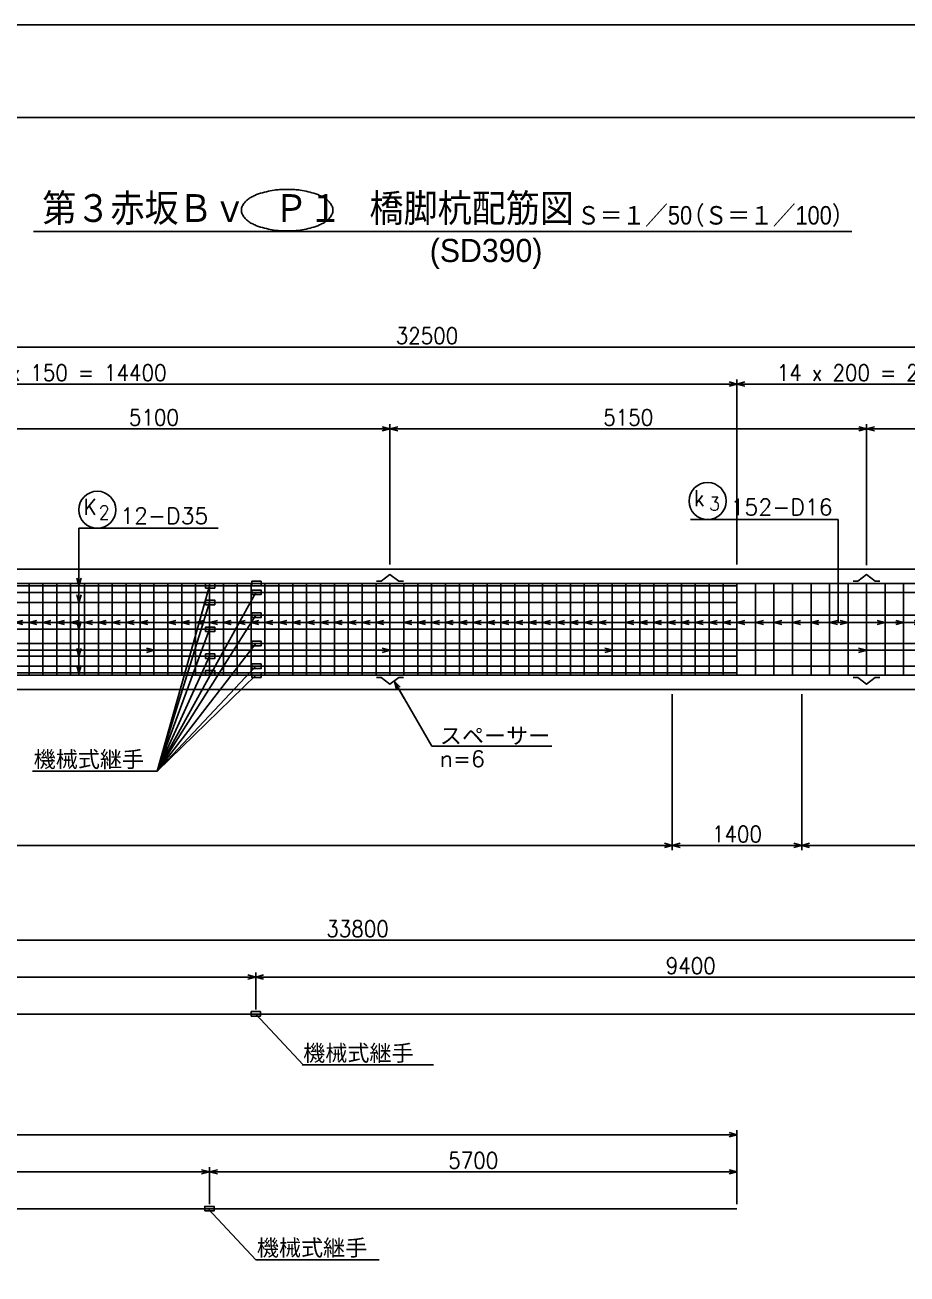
# Model space of a CAD drawing. Extents: x 92661 to 134711, y 44762 to 74462.
# Drawn here: x 109607 to 119138, y 60966 to 74462 of the extents above; entities that cross this region are included whole.
import ezdxf
from ezdxf.enums import TextEntityAlignment as Align

# ---------------------------------------------------------------- set-up
doc = ezdxf.new("R2010")
doc.units = 0
doc.header["$LTSCALE"] = 300
doc.header["$MEASUREMENT"] = 0
doc.layers.get('0').update_dxf_attribs({"linetype": 'CONTINUOUS'})
doc.layers.get('DEFPOINTS').update_dxf_attribs({"linetype": 'CONTINUOUS'})
for name, color, linetype in [('スペーサー-2', 3, 'CONTINUOUS'), ('寸法', 1, 'CONTINUOUS'), ('引き出し', 7, 'CONTINUOUS'), ('引き出し横', 1, 'CONTINUOUS'), ('引き出し縦', 1, 'CONTINUOUS'), ('杭主筋', 2, 'CONTINUOUS'), ('枠', 7, 'CONTINUOUS'), ('構造', 3, 'CONTINUOUS'), ('肋筋', 3, 'CONTINUOUS'), ('記号', 2, 'CONTINUOUS'), ('鉄筋材料', 3, 'CONTINUOUS')]:
    doc.layers.add(name, color=color, linetype=linetype)
doc.styles.add('MS明朝', font='MS PMincho.ttf')
doc.styles.add('romans', font='ROMANS.shx', dxfattribs={"width": 0.9, "bigfont": 'EXTFONT.shx'})
doc.styles.get("Standard").update_dxf_attribs({"font": 'romans.shx', "bigfont": 'extfont.shx'})
doc.styles.add('ｽﾀｲﾙ1', font='ROMANS.shx', dxfattribs={"bigfont": 'EXTFONT.shx'})
doc.dimstyles.new('ST-50', dxfattribs={"dimscale": 50, "dimtxt": 3.5, "dimasz": 1.7, "dimexe": 1, "dimexo": 1, "dimgap": 1, "dimtad": 0, "dimdec": 0, "dimzin": 0, "dimdsep": 46, "dimtxsty": 'romans', "dimblk": 'OPEN30', "dimcen": 1, "dimdle": 3, "dimclrd": 1, "dimclre": 1, "dimclrt": 3, "dimaunit": 1, "dimadec": 0, "dimazin": 0, "dimtfac": 1, "dimtdec": 0, "dimtix": 1, "dimtmove": 2, "dimatfit": 3, "dimldrblk": 'NONE', "dimfxl": 0, "dimtvp": 0.7, "dimtolj": 1, "dimtzin": 0, "dimarcsym": 0})
doc.dimstyles.new('矢', dxfattribs={"dimscale": 50, "dimtxt": 3.5, "dimasz": 1.7, "dimexe": 1, "dimexo": 0.7, "dimgap": 0.09, "dimtad": 0, "dimdec": 0, "dimzin": 0, "dimdsep": 46, "dimtxsty": 'romans', "dimblk": 'OPEN30', "dimcen": 1, "dimdle": 1, "dimclrd": 1, "dimclre": 1, "dimclrt": 3, "dimaunit": 1, "dimadec": 0, "dimazin": 0, "dimtfac": 1, "dimtdec": 0, "dimtix": 1, "dimtmove": 2, "dimatfit": 3, "dimldrblk": 'OPEN30', "dimfxl": 0, "dimtvp": 0.7, "dimtolj": 1, "dimtzin": 0, "dimarcsym": 0})

# ---------------------------------------------------------------- blocks, each defined once
blk = doc.blocks.new('_Open30')
at = {"color": 0, "lineweight": -2}
for p, q in [((-1, 0.27), (0, 0)), ((0, 0), (-1, -0.27)), ((0, 0), (-1, 0))]:
    blk.add_line(p, q, dxfattribs=at)
blk = doc.blocks.new('*D23')
at = {"layer": 'DEFPOINTS', "color": 0, "linetype": 'Continuous'}
for p in [(117301, 70582), (102901, 68582), (117301, 68582)]:
    blk.add_point(p, dxfattribs=at)
at = {"layer": '引き出し横', "color": 1, "linetype": 'Continuous', "lineweight": -2}
for p, q in [((102901, 68632), (102901, 70632)), ((117301, 68632), (117301, 70632)), ((102986, 70582), (117216, 70582))]:
    blk.add_line(p, q, dxfattribs=at)
at = {"layer": '引き出し横', "color": 1, "linetype": 'Continuous', "lineweight": -2, "xscale": 85, "yscale": 85, "zscale": 85, "rotation": 180}
blk.add_blockref('_Open30', (102901, 70582), dxfattribs=at)
at = {"layer": '引き出し横', "color": 1, "linetype": 'Continuous', "lineweight": -2, "xscale": 85, "yscale": 85, "zscale": 85}
blk.add_blockref('_Open30', (117301, 70582), dxfattribs=at)
at = {"layer": '引き出し横', "color": 3, "linetype": 'Continuous', "insert": (110101, 70704), "char_height": 175, "attachment_point": 5, "style": 'romans'}
blk.add_mtext('\\A1;96 x 150 = 14400', dxfattribs=at)
blk = doc.blocks.new('_None')
blk = doc.blocks.new('*D24')
at = {"layer": 'DEFPOINTS', "color": 0, "linetype": 'Continuous'}
for p in [(117301, 62470), (96301, 62070), (117301, 62070)]:
    blk.add_point(p, dxfattribs=at)
at = {"layer": '寸法', "color": 1, "linetype": 'Continuous', "lineweight": -2}
for p, q in [((96301, 62120), (96301, 62520)), ((117301, 62120), (117301, 62520)), ((96386, 62470), (117216, 62470))]:
    blk.add_line(p, q, dxfattribs=at)
at = {"layer": '寸法', "color": 1, "linetype": 'Continuous', "lineweight": -2, "xscale": 85, "yscale": 85, "zscale": 85, "rotation": 180}
blk.add_blockref('_Open30', (96301, 62470), dxfattribs=at)
at = {"layer": '寸法', "color": 1, "linetype": 'Continuous', "lineweight": -2, "xscale": 85, "yscale": 85, "zscale": 85}
blk.add_blockref('_Open30', (117301, 62470), dxfattribs=at)
at = {"layer": '寸法', "color": 3, "linetype": 'Continuous', "insert": (106801, 62593), "char_height": 175, "attachment_point": 5, "style": 'romans'}
blk.add_mtext('\\A1;21000', dxfattribs=at)
blk = doc.blocks.new('*D25')
at = {"layer": 'DEFPOINTS', "color": 0, "linetype": 'Continuous'}
for p in [(130101, 64574), (96301, 64174), (130101, 64174)]:
    blk.add_point(p, dxfattribs=at)
at = {"layer": '寸法', "color": 1, "linetype": 'Continuous', "lineweight": -2}
for p, q in [((96301, 64224), (96301, 64624)), ((96386, 64574), (130016, 64574)), ((130101, 64224), (130101, 64624))]:
    blk.add_line(p, q, dxfattribs=at)
at = {"layer": '寸法', "color": 1, "linetype": 'Continuous', "lineweight": -2, "xscale": 85, "yscale": 85, "zscale": 85, "rotation": 180}
blk.add_blockref('_Open30', (96301, 64574), dxfattribs=at)
at = {"layer": '寸法', "color": 1, "linetype": 'Continuous', "lineweight": -2, "xscale": 85, "yscale": 85, "zscale": 85}
blk.add_blockref('_Open30', (130101, 64574), dxfattribs=at)
at = {"layer": '寸法', "color": 3, "linetype": 'Continuous', "insert": (113201, 64697), "char_height": 175, "attachment_point": 5, "style": 'romans'}
blk.add_mtext('\\A1;33800', dxfattribs=at)
blk = doc.blocks.new('*D27')
at = {"layer": 'DEFPOINTS', "color": 0, "linetype": 'Continuous'}
for p in [(130201, 70982), (97701, 69232), (130201, 68582)]:
    blk.add_point(p, dxfattribs=at)
at = {"layer": '寸法', "color": 1, "linetype": 'Continuous', "lineweight": -2}
for p, q in [((97701, 69282), (97701, 71032)), ((130201, 68632), (130201, 71032)), ((97786, 70982), (130116, 70982))]:
    blk.add_line(p, q, dxfattribs=at)
at = {"layer": '寸法', "color": 1, "linetype": 'Continuous', "lineweight": -2, "xscale": 85, "yscale": 85, "zscale": 85, "rotation": 180}
blk.add_blockref('_Open30', (97701, 70982), dxfattribs=at)
at = {"layer": '寸法', "color": 1, "linetype": 'Continuous', "lineweight": -2, "xscale": 85, "yscale": 85, "zscale": 85}
blk.add_blockref('_Open30', (130201, 70982), dxfattribs=at)
at = {"layer": '寸法', "color": 3, "linetype": 'Continuous', "insert": (113951, 71104), "char_height": 175, "attachment_point": 5, "style": 'romans'}
blk.add_mtext('\\A1;32500', dxfattribs=at)
blk = doc.blocks.new('*D36')
at = {"layer": 'DEFPOINTS', "color": 0, "linetype": 'Continuous'}
for p in [(113551, 70098), (108451, 68574), (113551, 68582)]:
    blk.add_point(p, dxfattribs=at)
at = {"layer": '寸法', "color": 1, "linetype": 'Continuous', "lineweight": -2}
for p, q in [((108451, 68624), (108451, 70148)), ((108536, 70098), (113466, 70098)), ((113551, 68632), (113551, 70148))]:
    blk.add_line(p, q, dxfattribs=at)
at = {"layer": '寸法', "color": 1, "linetype": 'Continuous', "lineweight": -2, "xscale": 85, "yscale": 85, "zscale": 85, "rotation": 180}
blk.add_blockref('_Open30', (108451, 70098), dxfattribs=at)
at = {"layer": '寸法', "color": 1, "linetype": 'Continuous', "lineweight": -2, "xscale": 85, "yscale": 85, "zscale": 85}
blk.add_blockref('_Open30', (113551, 70098), dxfattribs=at)
at = {"layer": '寸法', "color": 3, "linetype": 'Continuous', "insert": (111001, 70221), "char_height": 175, "attachment_point": 5, "style": 'romans'}
blk.add_mtext('\\A1;5100', dxfattribs=at)
blk = doc.blocks.new('*D58')
at = {"layer": 'DEFPOINTS', "color": 0, "linetype": 'Continuous'}
for p in [(118701, 70098), (113551, 68582), (118701, 68574)]:
    blk.add_point(p, dxfattribs=at)
at = {"layer": '引き出し横', "color": 1, "linetype": 'Continuous', "lineweight": -2}
for p, q in [((113551, 68632), (113551, 70148)), ((113636, 70098), (118616, 70098)), ((118701, 68624), (118701, 70148))]:
    blk.add_line(p, q, dxfattribs=at)
at = {"layer": '引き出し横', "color": 1, "linetype": 'Continuous', "lineweight": -2, "xscale": 85, "yscale": 85, "zscale": 85, "rotation": 180}
blk.add_blockref('_Open30', (113551, 70098), dxfattribs=at)
at = {"layer": '引き出し横', "color": 1, "linetype": 'Continuous', "lineweight": -2, "xscale": 85, "yscale": 85, "zscale": 85}
blk.add_blockref('_Open30', (118701, 70098), dxfattribs=at)
at = {"layer": '引き出し横', "color": 3, "linetype": 'Continuous', "insert": (116126, 70221), "char_height": 175, "attachment_point": 5, "style": 'romans'}
blk.add_mtext('\\A1;5150', dxfattribs=at)
blk = doc.blocks.new('*D59')
at = {"layer": 'DEFPOINTS', "color": 0, "linetype": 'Continuous'}
for p in [(112101, 64174), (104101, 63774), (112101, 63774)]:
    blk.add_point(p, dxfattribs=at)
at = {"layer": '引き出し横', "color": 1, "linetype": 'Continuous', "lineweight": -2}
for p, q in [((104101, 63824), (104101, 64224)), ((104186, 64174), (112016, 64174)), ((112101, 63824), (112101, 64224))]:
    blk.add_line(p, q, dxfattribs=at)
at = {"layer": '引き出し横', "color": 1, "linetype": 'Continuous', "lineweight": -2, "xscale": 85, "yscale": 85, "zscale": 85, "rotation": 180}
blk.add_blockref('_Open30', (104101, 64174), dxfattribs=at)
at = {"layer": '引き出し横', "color": 1, "linetype": 'Continuous', "lineweight": -2, "xscale": 85, "yscale": 85, "zscale": 85}
blk.add_blockref('_Open30', (112101, 64174), dxfattribs=at)
at = {"layer": '引き出し横', "color": 3, "linetype": 'Continuous', "insert": (108101, 64297), "char_height": 175, "attachment_point": 5, "style": 'romans'}
blk.add_mtext('\\A1;8000', dxfattribs=at)
blk = doc.blocks.new('*D60')
at = {"layer": 'DEFPOINTS', "color": 0, "linetype": 'Continuous'}
for p in [(121501, 64174), (112101, 63774), (121501, 63774)]:
    blk.add_point(p, dxfattribs=at)
at = {"layer": '引き出し横', "color": 1, "linetype": 'Continuous', "lineweight": -2}
for p, q in [((112101, 63824), (112101, 64224)), ((112186, 64174), (121416, 64174)), ((121501, 63824), (121501, 64224))]:
    blk.add_line(p, q, dxfattribs=at)
at = {"layer": '引き出し横', "color": 1, "linetype": 'Continuous', "lineweight": -2, "xscale": 85, "yscale": 85, "zscale": 85, "rotation": 180}
blk.add_blockref('_Open30', (112101, 64174), dxfattribs=at)
at = {"layer": '引き出し横', "color": 1, "linetype": 'Continuous', "lineweight": -2, "xscale": 85, "yscale": 85, "zscale": 85}
blk.add_blockref('_Open30', (121501, 64174), dxfattribs=at)
at = {"layer": '引き出し横', "color": 3, "linetype": 'Continuous', "insert": (116801, 64297), "char_height": 175, "attachment_point": 5, "style": 'romans'}
blk.add_mtext('\\A1;9400', dxfattribs=at)
blk = doc.blocks.new('*D62')
at = {"layer": 'DEFPOINTS', "color": 0, "linetype": 'Continuous'}
for p in [(111601, 62070), (103601, 61670), (111601, 61670)]:
    blk.add_point(p, dxfattribs=at)
at = {"layer": '引き出し横', "color": 1, "linetype": 'Continuous', "lineweight": -2}
for p, q in [((103601, 61720), (103601, 62120)), ((111601, 61720), (111601, 62120)), ((103686, 62070), (111516, 62070))]:
    blk.add_line(p, q, dxfattribs=at)
at = {"layer": '引き出し横', "color": 1, "linetype": 'Continuous', "lineweight": -2, "xscale": 85, "yscale": 85, "zscale": 85, "rotation": 180}
blk.add_blockref('_Open30', (103601, 62070), dxfattribs=at)
at = {"layer": '引き出し横', "color": 1, "linetype": 'Continuous', "lineweight": -2, "xscale": 85, "yscale": 85, "zscale": 85}
blk.add_blockref('_Open30', (111601, 62070), dxfattribs=at)
at = {"layer": '引き出し横', "color": 3, "linetype": 'Continuous', "insert": (107601, 62193), "char_height": 175, "attachment_point": 5, "style": 'romans'}
blk.add_mtext('\\A1;8000', dxfattribs=at)
blk = doc.blocks.new('*D63')
at = {"layer": 'DEFPOINTS', "color": 0, "linetype": 'Continuous'}
for p in [(117301, 62070), (111601, 61670), (117301, 61670)]:
    blk.add_point(p, dxfattribs=at)
at = {"layer": '引き出し横', "color": 1, "linetype": 'Continuous', "lineweight": -2}
for p, q in [((111601, 61720), (111601, 62120)), ((117301, 61720), (117301, 62120)), ((111686, 62070), (117216, 62070))]:
    blk.add_line(p, q, dxfattribs=at)
at = {"layer": '引き出し横', "color": 1, "linetype": 'Continuous', "lineweight": -2, "xscale": 85, "yscale": 85, "zscale": 85, "rotation": 180}
blk.add_blockref('_Open30', (111601, 62070), dxfattribs=at)
at = {"layer": '引き出し横', "color": 1, "linetype": 'Continuous', "lineweight": -2, "xscale": 85, "yscale": 85, "zscale": 85}
blk.add_blockref('_Open30', (117301, 62070), dxfattribs=at)
at = {"layer": '引き出し横', "color": 3, "linetype": 'Continuous', "insert": (114451, 62193), "char_height": 175, "attachment_point": 5, "style": 'romans'}
blk.add_mtext('\\A1;5700', dxfattribs=at)
blk = doc.blocks.new('*D68')
at = {"layer": 'DEFPOINTS', "color": 0, "linetype": 'Continuous'}
for p in [(99001, 67232), (116601, 67232), (116601, 65597)]:
    blk.add_point(p, dxfattribs=at)
at = {"layer": '構造', "color": 1, "linetype": 'Continuous', "lineweight": -2}
for p, q in [((99001, 67182), (99001, 65547)), ((116601, 67182), (116601, 65547)), ((99086, 65597), (116516, 65597))]:
    blk.add_line(p, q, dxfattribs=at)
at = {"layer": '構造', "color": 1, "linetype": 'Continuous', "lineweight": -2, "xscale": 85, "yscale": 85, "zscale": 85, "rotation": 180}
blk.add_blockref('_Open30', (99001, 65597), dxfattribs=at)
at = {"layer": '構造', "color": 1, "linetype": 'Continuous', "lineweight": -2, "xscale": 85, "yscale": 85, "zscale": 85}
blk.add_blockref('_Open30', (116601, 65597), dxfattribs=at)
at = {"layer": '構造', "color": 3, "linetype": 'Continuous', "insert": (107801, 65720), "char_height": 175, "attachment_point": 5, "style": 'romans'}
blk.add_mtext('\\A1;17600', dxfattribs=at)
blk = doc.blocks.new('*D69')
at = {"layer": 'DEFPOINTS', "color": 0, "linetype": 'Continuous'}
for p in [(116601, 67282), (118001, 67282), (118001, 65597)]:
    blk.add_point(p, dxfattribs=at)
at = {"layer": '構造', "color": 1, "linetype": 'Continuous', "lineweight": -2}
for p, q in [((116601, 67232), (116601, 65547)), ((118001, 67232), (118001, 65547)), ((116686, 65597), (117916, 65597))]:
    blk.add_line(p, q, dxfattribs=at)
at = {"layer": '構造', "color": 1, "linetype": 'Continuous', "lineweight": -2, "xscale": 85, "yscale": 85, "zscale": 85, "rotation": 180}
blk.add_blockref('_Open30', (116601, 65597), dxfattribs=at)
at = {"layer": '構造', "color": 1, "linetype": 'Continuous', "lineweight": -2, "xscale": 85, "yscale": 85, "zscale": 85}
blk.add_blockref('_Open30', (118001, 65597), dxfattribs=at)
at = {"layer": '構造', "color": 3, "linetype": 'Continuous', "insert": (117301, 65720), "char_height": 175, "attachment_point": 5, "style": 'romans'}
blk.add_mtext('\\A1;1400', dxfattribs=at)
blk = doc.blocks.new('*D70')
at = {"layer": 'DEFPOINTS', "color": 0, "linetype": 'Continuous'}
for p in [(118001, 67282), (130201, 67282), (130201, 65597)]:
    blk.add_point(p, dxfattribs=at)
at = {"layer": '構造', "color": 1, "linetype": 'Continuous', "lineweight": -2}
for p, q in [((118001, 67232), (118001, 65547)), ((130201, 67232), (130201, 65547)), ((118086, 65597), (130116, 65597))]:
    blk.add_line(p, q, dxfattribs=at)
at = {"layer": '構造', "color": 1, "linetype": 'Continuous', "lineweight": -2, "xscale": 85, "yscale": 85, "zscale": 85, "rotation": 180}
blk.add_blockref('_Open30', (118001, 65597), dxfattribs=at)
at = {"layer": '構造', "color": 1, "linetype": 'Continuous', "lineweight": -2, "xscale": 85, "yscale": 85, "zscale": 85}
blk.add_blockref('_Open30', (130201, 65597), dxfattribs=at)
at = {"layer": '構造', "color": 3, "linetype": 'Continuous', "insert": (124101, 65720), "char_height": 175, "attachment_point": 5, "style": 'romans'}
blk.add_mtext('\\A1;12200', dxfattribs=at)
blk = doc.blocks.new('*D72')
at = {"layer": 'DEFPOINTS', "color": 0, "linetype": 'Continuous'}
for p in [(123801, 70098), (118701, 68574), (123801, 68582)]:
    blk.add_point(p, dxfattribs=at)
at = {"layer": '引き出し横', "color": 1, "linetype": 'Continuous', "lineweight": -2}
for p, q in [((118701, 68624), (118701, 70148)), ((118786, 70098), (123716, 70098)), ((123801, 68632), (123801, 70148))]:
    blk.add_line(p, q, dxfattribs=at)
at = {"layer": '引き出し横', "color": 1, "linetype": 'Continuous', "lineweight": -2, "xscale": 85, "yscale": 85, "zscale": 85, "rotation": 180}
blk.add_blockref('_Open30', (118701, 70098), dxfattribs=at)
at = {"layer": '引き出し横', "color": 1, "linetype": 'Continuous', "lineweight": -2, "xscale": 85, "yscale": 85, "zscale": 85}
blk.add_blockref('_Open30', (123801, 70098), dxfattribs=at)
at = {"layer": '引き出し横', "color": 3, "linetype": 'Continuous', "insert": (121251, 70221), "char_height": 175, "attachment_point": 5, "style": 'romans'}
blk.add_mtext('\\A1;5100', dxfattribs=at)
blk = doc.blocks.new('*D85')
at = {"color": 1, "linetype": 'Continuous', "lineweight": -2}
for p, q in [((117301, 68682), (117301, 70632)), ((120101, 68476), (120101, 70632)), ((117386, 70582), (120016, 70582))]:
    blk.add_line(p, q, dxfattribs=at)
at = {"layer": 'DEFPOINTS', "color": 0, "linetype": 'Continuous'}
for p in [(120101, 70582), (117301, 68632), (120101, 68426)]:
    blk.add_point(p, dxfattribs=at)
at = {"color": 1, "linetype": 'Continuous', "lineweight": -2, "xscale": 85, "yscale": 85, "zscale": 85, "rotation": 180}
blk.add_blockref('_Open30', (117301, 70582), dxfattribs=at)
at = {"color": 1, "linetype": 'Continuous', "lineweight": -2, "xscale": 85, "yscale": 85, "zscale": 85}
blk.add_blockref('_Open30', (120101, 70582), dxfattribs=at)
at = {"color": 3, "linetype": 'Continuous', "insert": (118701, 70704), "char_height": 175, "attachment_point": 5, "style": 'romans'}
blk.add_mtext('\\A1;14 x 200 = 2800', dxfattribs=at)

msp = doc.modelspace()

# ---------------------------------------------------------------- linework, layer by layer
at = {"layer": 'スペーサー-2', "color": 1, "linetype": 'Continuous'}
for p, q in [((113599.41956, 67367.80744), (114002.36456, 66669.88244)), ((114002.36456, 66669.88244), (115301.31159, 66669.88244))]:
    msp.add_line(p, q, dxfattribs=at)
at = {"layer": 'スペーサー-2', "color": 3, "linetype": 'Continuous', "flags": 128}
for points in [[(113405.81239, 68453.75003), (113455.81239, 68453.75003), (113550.81239, 68523.75003), (113645.81239, 68453.75003), (113695.81239, 68453.75003)], [(118555.81239, 68453.75003), (118605.81239, 68453.75003), (118700.81239, 68523.75003), (118795.81239, 68453.75003), (118845.81239, 68453.75003)], [(113405.81239, 67409.83003), (113455.81239, 67409.83003), (113550.81239, 67339.83003), (113645.81239, 67409.83003), (113695.81239, 67409.83003)], [(118555.81239, 67409.83003), (118605.81239, 67409.83003), (118700.81239, 67339.83003), (118795.81239, 67409.83003), (118845.81239, 67409.83003)]]:
    msp.add_lwpolyline(points, dxfattribs=at)
at = {"layer": '寸法', "linetype": 'Continuous'}
for p, q in [((109689.7079, 66398.72882), (111036.26148, 66398.72882)), ((112602.08328, 63224.6322), (114022.89774, 63224.6322)), ((112101.15668, 61120.45538), (113432.94773, 61120.45538))]:
    msp.add_line(p, q, dxfattribs=at)
at = {"layer": '引き出し', "color": 1, "linetype": 'Continuous', "flags": 128}
for points in [[(112057.91111, 68400.78099), (112157.91111, 68400.78099), (112157.91111, 68450.78099), (112057.91111, 68450.78099), (112057.91111, 68400.78099)], [(111557.91111, 68376.60291), (111657.91111, 68376.60291), (111657.91111, 68426.60291), (111557.91111, 68426.60291), (111557.91111, 68376.60291)], [(112057.91111, 68306.43539), (112157.91111, 68306.43539), (112157.91111, 68356.43539), (112057.91111, 68356.43539), (112057.91111, 68306.43539)], [(111557.91111, 68197.1469), (111657.91111, 68197.1469), (111657.91111, 68247.1469), (111557.91111, 68247.1469), (111557.91111, 68197.1469)], [(112057.91111, 68059.43539), (112157.91111, 68059.43539), (112157.91111, 68109.43539), (112057.91111, 68109.43539), (112057.91111, 68059.43539)], [(111557.91111, 67906.78099), (111657.91111, 67906.78099), (111657.91111, 67956.78099), (111557.91111, 67956.78099), (111557.91111, 67906.78099)], [(112057.91111, 67754.12659), (112157.91111, 67754.12659), (112157.91111, 67804.12659), (112057.91111, 67804.12659), (112057.91111, 67754.12659)], [(111557.91111, 67616.41508), (111657.91111, 67616.41508), (111657.91111, 67666.41508), (111557.91111, 67666.41508), (111557.91111, 67616.41508)], [(111557.91111, 67436.95907), (111657.91111, 67436.95907), (111657.91111, 67486.95907), (111557.91111, 67486.95907), (111557.91111, 67436.95907)], [(112057.91111, 67507.12659), (112157.91111, 67507.12659), (112157.91111, 67557.12659), (112057.91111, 67557.12659), (112057.91111, 67507.12659)], [(112057.91111, 67412.78099), (112157.91111, 67412.78099), (112157.91111, 67462.78099), (112057.91111, 67462.78099), (112057.91111, 67412.78099)], [(112051.47509, 63750.9525), (112151.47509, 63750.9525), (112151.47509, 63800.9525), (112051.47509, 63800.9525), (112051.47509, 63750.9525)], [(111550.54848, 61646.86209), (111650.54848, 61646.86209), (111650.54848, 61696.86209), (111550.54848, 61696.86209), (111550.54848, 61646.86209)]]:
    msp.add_lwpolyline(points, dxfattribs=at)
at = {"layer": '引き出し横', "linetype": 'Continuous'}
for p, q in [((116796.92016, 69117.86754), (118394.8791, 69117.86754)), ((118394.8791, 69117.86754), (118394.8791, 68005.3841)), ((129900.81239, 68005.3841), (103050.81239, 68005.3841)), ((118217.89319, 68005.3841), (117500.81239, 68005.3841)), ((130100.81239, 67706.02622), (98200.81239, 67706.02622))]:
    msp.add_line(p, q, dxfattribs=at)
msp.add_circle((116983.63812, 69317.86754), 200, dxfattribs=at)
at = {"layer": '引き出し縦', "linetype": 'Continuous', "flags": 128}
msp.add_lwpolyline([(111695.4835, 69023.31814), (110190.89095, 69023.31814), (110190.89095, 67437.79003)], dxfattribs=at)
at = {"layer": '引き出し縦', "linetype": 'Continuous'}
msp.add_circle((110388.50149, 69223.31814), 200, dxfattribs=at)
at = {"layer": '杭主筋', "linetype": 'Continuous'}
for p, q in [((96300.81239, 68425.79003), (130100.81239, 68425.79003)), ((96300.81239, 68401.61195), (117300.81239, 68401.61195)), ((96300.81239, 68331.44443), (130100.81239, 68331.44443)), ((96300.81239, 68222.15595), (117300.81239, 68222.15595)), ((96300.81239, 68084.44443), (130100.81239, 68084.44443)), ((96300.81239, 67931.79003), (117300.81239, 67931.79003)), ((96300.81239, 67779.13564), (130100.81239, 67779.13564)), ((96300.81239, 67641.42412), (117300.81239, 67641.42412)), ((96300.81239, 67532.13564), (130100.81239, 67532.13564)), ((96300.81239, 67461.96811), (117300.81239, 67461.96811)), ((96300.81239, 67437.79003), (130100.81239, 67437.79003)), ((96300.81239, 63774.30456), (121500.81239, 63774.30456)), ((96300.81239, 61670.09179), (117300.81239, 61670.09179))]:
    msp.add_line(p, q, dxfattribs=at)
at = {"layer": '枠', "color": 1, "linetype": 'Continuous', "flags": 128}
msp.add_lwpolyline([(92660.61285, 74461.94194), (92660.61285, 44761.94194), (134710.61285, 44761.94194), (134710.61285, 74461.94194), (92660.61285, 74461.94194)], dxfattribs=at)
at = {"layer": '枠', "color": 2, "linetype": 'Continuous', "flags": 128}
msp.add_lwpolyline([(94160.61285, 45761.94194), (94160.61285, 73461.94194), (133710.61285, 73461.94194), (133710.61285, 45761.94194), (94160.61285, 45761.94194)], dxfattribs=at)
at = {"layer": '構造', "linetype": 'Continuous'}
for p, q in [((97700.81239, 68581.79003), (130200.81239, 68581.79003)), ((97700.81239, 67281.79003), (130200.81239, 67281.79003))]:
    msp.add_line(p, q, dxfattribs=at)
at = {"layer": '肋筋', "linetype": 'Continuous'}
for p, q in [((109650.81239, 68425.79003), (109650.81239, 67437.79003)), ((109800.81239, 68425.79003), (109800.81239, 67437.79003)), ((109950.81239, 68425.79003), (109950.81239, 67437.79003)), ((110100.81239, 68425.79003), (110100.81239, 67437.79003)), ((110250.81239, 68425.79003), (110250.81239, 67437.79003)), ((110400.81239, 68425.79003), (110400.81239, 67437.79003)), ((110550.81239, 68425.79003), (110550.81239, 67437.79003)), ((110700.81239, 68425.79003), (110700.81239, 67437.79003)), ((110850.81239, 68425.79003), (110850.81239, 67437.79003)), ((111000.81239, 68425.79003), (111000.81239, 67437.79003)), ((111150.81239, 68425.79003), (111150.81239, 67437.79003)), ((111300.81239, 68425.79003), (111300.81239, 67437.79003)), ((111450.81239, 68425.79003), (111450.81239, 67437.79003)), ((111600.81239, 68425.79003), (111600.81239, 67437.79003)), ((111750.81239, 68425.79003), (111750.81239, 67437.79003)), ((111900.81239, 68425.79003), (111900.81239, 67437.79003)), ((112050.81239, 68425.79003), (112050.81239, 67437.79003)), ((112200.81239, 68425.79003), (112200.81239, 67437.79003)), ((112350.81239, 68425.79003), (112350.81239, 67437.79003)), ((112500.81239, 68425.79003), (112500.81239, 67437.79003)), ((112650.81239, 68425.79003), (112650.81239, 67437.79003)), ((112800.81239, 68425.79003), (112800.81239, 67437.79003)), ((112950.81239, 68425.79003), (112950.81239, 67437.79003)), ((113100.81239, 68425.79003), (113100.81239, 67437.79003)), ((113250.81239, 68425.79003), (113250.81239, 67437.79003)), ((113400.81239, 68425.79003), (113400.81239, 67437.79003)), ((113550.81239, 68425.79003), (113550.81239, 67437.79003)), ((113700.81239, 68425.79003), (113700.81239, 67437.79003)), ((113850.81239, 68425.79003), (113850.81239, 67437.79003)), ((114000.81239, 68425.79003), (114000.81239, 67437.79003)), ((114150.81239, 68425.79003), (114150.81239, 67437.79003)), ((114300.81239, 68425.79003), (114300.81239, 67437.79003)), ((114450.81239, 68425.79003), (114450.81239, 67437.79003)), ((114600.81239, 68425.79003), (114600.81239, 67437.79003)), ((114750.81239, 68425.79003), (114750.81239, 67437.79003)), ((114900.81239, 68425.79003), (114900.81239, 67437.79003)), ((115050.81239, 68425.79003), (115050.81239, 67437.79003)), ((115200.81239, 68425.79003), (115200.81239, 67437.79003)), ((115350.81239, 68425.79003), (115350.81239, 67437.79003)), ((115500.81239, 68425.79003), (115500.81239, 67437.79003)), ((115650.81239, 68425.79003), (115650.81239, 67437.79003)), ((115800.81239, 68425.79003), (115800.81239, 67437.79003)), ((115950.81239, 68425.79003), (115950.81239, 67437.79003)), ((116100.81239, 68425.79003), (116100.81239, 67437.79003)), ((116250.81239, 68425.79003), (116250.81239, 67437.79003)), ((116400.81239, 68425.79003), (116400.81239, 67437.79003)), ((116550.81239, 68425.79003), (116550.81239, 67437.79003)), ((116700.81239, 68425.79003), (116700.81239, 67437.79003)), ((116850.81239, 68425.79003), (116850.81239, 67437.79003)), ((117000.81239, 68425.79003), (117000.81239, 67437.79003)), ((117150.81239, 68425.79003), (117150.81239, 67437.79003)), ((117300.81239, 68425.79003), (117300.81239, 67437.79003)), ((117500.81239, 68425.79003), (117500.81239, 67437.79003)), ((117700.81239, 68425.79003), (117700.81239, 67437.79003)), ((117900.81239, 68425.79003), (117900.81239, 67437.79003)), ((118100.81239, 68425.79003), (118100.81239, 67437.79003)), ((118300.81239, 68425.79003), (118300.81239, 67437.79003)), ((118500.81239, 68425.79003), (118500.81239, 67437.79003)), ((118700.81239, 68425.79003), (118700.81239, 67437.79003)), ((118900.81239, 68425.79003), (118900.81239, 67437.79003)), ((119100.81239, 68425.79003), (119100.81239, 67437.79003))]:
    msp.add_line(p, q, dxfattribs=at)
at = {"layer": '記号', "color": 2, "linetype": 'Continuous'}
msp.add_line((118540.68941, 72232.16383), (109700.85898, 72232.16383), dxfattribs=at)
at = {"layer": '記号', "color": 4, "linetype": 'Continuous', "flags": 128}
msp.add_lwpolyline([(112935.61109, 72460.87621), (112934.90909, 72471.61771), (112932.91109, 72482.20171), (112929.75209, 72492.60571), (112925.58509, 72502.78021), (112920.55859, 72512.72071), (112914.80309, 72522.38221), (112908.47159, 72531.73771), (112901.70809, 72540.75121), (112894.65659, 72549.40921), (112887.47009, 72557.66671), (112879.48259, 72565.94221), (112870.93259, 72573.63721), (112861.89209, 72580.79221), (112852.41959, 72587.47471), (112842.60509, 72593.71171), (112832.49809, 72599.55721), (112822.18409, 72605.06071), (112811.71709, 72610.26271), (112801.17359, 72615.21721), (112790.62559, 72619.97821), (112770.48809, 72628.42471), (112750.01759, 72636.08371), (112729.27709, 72643.02271), (112708.29809, 72649.31371), (112687.12109, 72655.00621), (112665.79109, 72660.17671), (112644.33509, 72664.87021), (112622.80259, 72669.16771), (112601.22959, 72673.13221), (112579.65659, 72676.81321), (112565.88659, 72678.91921), (112552.06259, 72680.67421), (112538.19359, 72682.12321), (112524.29309, 72683.28871), (112510.37009, 72684.18871), (112496.42459, 72684.87721), (112482.47009, 72685.34971), (112468.51109, 72685.66471), (112454.55209, 72685.83121), (112440.61109, 72685.87621), (112426.67009, 72685.83121), (112412.71109, 72685.66471), (112398.75659, 72685.34971), (112384.79759, 72684.87721), (112370.85659, 72684.18871), (112356.92909, 72683.28871), (112343.02859, 72682.12321), (112329.15959, 72680.67421), (112315.34009, 72678.91921), (112301.56559, 72676.81321), (112279.99259, 72673.13221), (112258.41959, 72669.16771), (112236.88709, 72664.87021), (112215.43559, 72660.17671), (112194.10109, 72655.00621), (112172.92409, 72649.31371), (112151.94059, 72643.02271), (112131.20459, 72636.08371), (112110.74309, 72628.42471), (112090.59659, 72619.97821), (112080.04859, 72615.21721), (112069.50509, 72610.26271), (112059.04709, 72605.06071), (112048.72409, 72599.55721), (112038.61709, 72593.71171), (112028.80259, 72587.47471), (112019.33459, 72580.79221), (112010.28959, 72573.63721), (112001.73959, 72565.94221), (111993.76109, 72557.66671), (111986.56559, 72549.40921), (111979.51409, 72540.75121), (111972.75509, 72531.73771), (111966.42809, 72522.38221), (111960.67259, 72512.72071), (111955.63709, 72502.78021), (111951.47009, 72492.60571), (111948.31109, 72482.20171), (111946.31309, 72471.61771), (111945.61109, 72460.87621), (111946.31309, 72450.13471), (111948.31109, 72439.55071), (111951.47009, 72429.15121), (111955.63709, 72418.97221), (111960.67259, 72409.03171), (111966.42809, 72399.37021), (111972.75509, 72390.01471), (111979.51409, 72381.00121), (111986.56559, 72372.34321), (111993.76109, 72364.08571), (112001.73959, 72355.81471), (112010.28959, 72348.11521), (112019.33459, 72340.95571), (112028.80259, 72334.27771), (112038.61709, 72328.04071), (112048.72409, 72322.19971), (112059.04709, 72316.69171), (112069.50509, 72311.48521), (112080.04859, 72306.53521), (112090.59659, 72301.77871), (112110.74309, 72293.32771), (112131.20459, 72285.66871), (112151.94059, 72278.72971), (112172.92409, 72272.43871), (112194.10109, 72266.74621), (112215.43559, 72261.58021), (112236.88709, 72256.88221), (112258.41959, 72252.58471), (112279.99259, 72248.62021), (112301.56559, 72244.93921), (112315.34009, 72242.84221), (112329.15959, 72241.07821), (112343.02859, 72239.62921), (112356.92909, 72238.46821), (112370.85659, 72237.56371), (112384.79759, 72236.87971), (112398.75659, 72236.40271), (112412.71109, 72236.09221), (112426.67009, 72235.92121), (112440.61109, 72235.87621), (112454.55209, 72235.92121), (112468.51109, 72236.09221), (112482.47009, 72236.40271), (112496.42459, 72236.87971), (112510.37009, 72237.56371), (112524.29309, 72238.46821), (112538.19359, 72239.62921), (112552.06259, 72241.07821), (112565.88659, 72242.84221), (112579.65659, 72244.93921), (112601.22959, 72248.62021), (112622.80259, 72252.58471), (112644.33509, 72256.88221), (112665.79109, 72261.58021), (112687.12109, 72266.74621), (112708.29809, 72272.43871), (112729.27709, 72278.72971), (112750.01759, 72285.66871), (112770.48809, 72293.32771), (112790.62559, 72301.77871), (112801.17359, 72306.53521), (112811.71709, 72311.48521), (112822.18409, 72316.69171), (112832.49809, 72322.19971), (112842.60509, 72328.04071), (112852.41959, 72334.27771), (112861.89209, 72340.95571), (112870.93259, 72348.11521), (112879.48259, 72355.81471), (112887.47009, 72364.08571), (112894.65659, 72372.34321), (112901.70809, 72381.00121), (112908.47159, 72390.01471), (112914.80309, 72399.37021), (112920.55859, 72409.03171), (112925.58509, 72418.97221), (112929.75209, 72429.15121), (112932.91109, 72439.55071), (112934.90909, 72450.13471), (112935.61109, 72460.87621)], dxfattribs=at)

# ---------------------------------------------------------------- texts
at = {"layer": 'スペーサー-2', "color": 3, "style": 'MS明朝'}
msp.add_text('スペーサー', height=175, dxfattribs=at).set_placement((114089.86456, 66694.88244))
at = {"layer": 'スペーサー-2', "color": 3}
msp.add_text('n=6', height=175, dxfattribs=at).set_placement((114089.86456, 66444.88244))
at = {"layer": '引き出し横', "color": 3, "style": 'ｽﾀｲﾙ1', "width": 0.9}
for s, height, p in [('k', 175, (116835.63696, 69261.93744)), ('3', 150, (117000.56898, 69214.74199))]:
    msp.add_text(s, height=height, dxfattribs=at).set_placement(p)
at = {"layer": '引き出し横', "color": 3, "style": 'romans'}
msp.add_text('152-D16', height=175, dxfattribs=at).set_placement((117232.02025, 69165.23315))
at = {"layer": '引き出し縦', "color": 3, "style": 'ｽﾀｲﾙ1', "width": 0.9}
for s, height, p in [('K', 175, (110240.50034, 69167.38804)), ('2', 150, (110405.43236, 69120.19259))]:
    msp.add_text(s, height=height, dxfattribs=at).set_placement(p)
at = {"layer": '引き出し縦', "color": 3, "style": 'romans'}
msp.add_text('12-D35', height=175, dxfattribs=at).set_placement((110636.88363, 69070.68374))
at = {"layer": '記号', "color": 2, "style": 'MS明朝', "width": 0.9}
for s, height, p in [('第３赤坂Ｂｖ   Ｐ１   橋脚杭配筋図', 300, (112666.91033, 72333.52195)), ('Ｓ＝１／50', 200, (116194.42979, 72305.23883)), ('（Ｓ＝１／100）', 200, (117638.14686, 72305.23883))]:
    msp.add_text(s, height=height, dxfattribs=at).set_placement(p, align=Align.CENTER)
at = {"layer": '記号', "color": 2, "style": 'MS明朝'}
msp.add_text('(SD390)', height=250, dxfattribs=at).set_placement((113980.96273, 71900.25592))
at = {"layer": '鉄筋材料', "style": 'MS明朝'}
for p in [(109700.88582, 66439.74112), (112613.26121, 63265.6445), (112112.33461, 61161.46768)]:
    msp.add_text('機械式継手', height=175, dxfattribs=at).set_placement(p)

# ---------------------------------------------------------------- dimensions: what is measured, and where the dimension line sits
at = {"linetype": 'Continuous'}
dim = msp.add_linear_dim(base=(120100.81239, 70581.84341), p1=(117300.81239, 68631.79003), p2=(120100.81239, 68425.79003), text='14 x 200 = <>', dimstyle='ST-50', dxfattribs=at)
dim.commit()
dim.dimension.update_dxf_attribs({"geometry": '*D85', "text_midpoint": (118700.81239, 70704.34341)})
at = {"layer": '寸法', "linetype": 'Continuous'}
for base, p1, p2, picture, middle in [((130200.81239, 70981.84341), (97700.81239, 69231.77841), (130200.81239, 68581.79003), '*D27', (113950.81239, 71104.34341)), ((113550.81239, 70098.42091), (108450.81239, 68573.75003), (113550.81239, 68581.79003), '*D36', (111000.81239, 70220.92091)), ((130100.81239, 64574.30456), (96300.81239, 64174.30456), (130100.81239, 64174.30456), '*D25', (113200.81239, 64696.80456)), ((117300.81239, 62470.09179), (96300.81239, 62070.09179), (117300.81239, 62070.09179), '*D24', (106800.81239, 62592.59179))]:
    dim = msp.add_linear_dim(base=base, p1=p1, p2=p2, dimstyle='ST-50', dxfattribs=at)
    dim.commit()
    dim.dimension.update_dxf_attribs({"geometry": picture, "text_midpoint": middle})
at = {"layer": '引き出し横', "linetype": 'Continuous'}
dim = msp.add_linear_dim(base=(117300.81239, 70581.84341), p1=(102900.81239, 68581.79003), p2=(117300.81239, 68581.79003), text='96 x 150 = <>', dimstyle='ST-50', dxfattribs=at)
dim.commit()
dim.dimension.update_dxf_attribs({"geometry": '*D23', "text_midpoint": (110100.81239, 70704.34341)})
for base, p1, p2, picture, middle in [((118700.81239, 70098.42091), (113550.81239, 68581.79003), (118700.81239, 68573.75003), '*D58', (116125.81239, 70220.92091)), ((123800.81239, 70098.42091), (118700.81239, 68573.75003), (123800.81239, 68581.79003), '*D72', (121250.81239, 70220.92091)), ((112100.81239, 64174.30456), (104100.81239, 63774.30456), (112100.81239, 63774.30456), '*D59', (108100.81239, 64296.80456)), ((121500.81239, 64174.30456), (112100.81239, 63774.30456), (121500.81239, 63774.30456), '*D60', (116800.81239, 64296.80456)), ((111600.81239, 62070.09179), (103600.81239, 61670.09179), (111600.81239, 61670.09179), '*D62', (107600.81239, 62192.59179)), ((117300.81239, 62070.09179), (111600.81239, 61670.09179), (117300.81239, 61670.09179), '*D63', (114450.81239, 62192.59179))]:
    dim = msp.add_linear_dim(base=base, p1=p1, p2=p2, dimstyle='ST-50', dxfattribs=at)
    dim.commit()
    dim.dimension.update_dxf_attribs({"geometry": picture, "text_midpoint": middle})
at = {"layer": '構造', "linetype": 'Continuous'}
for base, p1, p2, picture, middle in [((116600.81239, 65597.06639), (99000.81239, 67231.79003), (116600.81239, 67231.79003), '*D68', (107800.81239, 65719.56639)), ((118000.81239, 65597.06639), (116600.81239, 67281.79003), (118000.81239, 67281.79003), '*D69', (117300.81239, 65719.56639)), ((130200.81239, 65597.06639), (118000.81239, 67281.79003), (130200.81239, 67281.79003), '*D70', (124100.81239, 65719.56639))]:
    dim = msp.add_linear_dim(base=base, p1=p1, p2=p2, dimstyle='ST-50', dxfattribs=at)
    dim.commit()
    dim.dimension.update_dxf_attribs({"geometry": picture, "text_midpoint": middle})

# ---------------------------------------------------------------- leaders
at = {"linetype": 'Continuous'}
for points in [[(111600.81239, 68401.61195), (111036.26148, 66398.72882)], [(112100.81239, 68331.44443), (111036.26148, 66398.72882)], [(111600.81239, 68222.15595), (111036.26148, 66398.72882)], [(112100.81239, 68084.44443), (111036.26148, 66398.72882)], [(111600.81239, 67931.79003), (111036.26148, 66398.72882)], [(112100.81239, 67779.13564), (111036.26148, 66398.72882)], [(111600.81239, 67641.42412), (111036.26148, 66398.72882)], [(112100.81239, 67532.13564), (111036.26148, 66398.72882)], [(112100.81239, 67436.95907), (111036.26148, 66398.72882)]]:
    msp.add_leader(points, dimstyle='ST-50', override={"dimgap": 1, "dimtad": 0}, dxfattribs=at)
at = {"layer": 'スペーサー-2', "linetype": 'Continuous'}
msp.add_leader([(113598.58081, 67369.26021), (113705.0197, 67184.90163)], dimstyle='矢', override={"dimgap": 0.09, "dimtad": 0}, dxfattribs=at)
at = {"layer": '引き出し横', "linetype": 'Continuous'}
for points, dimstyle, override in [([(109500.81239, 68005.3841), (109713.69106, 68005.3841)], '矢', {"dimgap": 0.09, "dimtad": 0}), ([(109650.81239, 68005.3841), (109863.69106, 68005.3841)], '矢', {"dimgap": 0.09, "dimtad": 0}), ([(109800.81239, 68005.3841), (110013.69106, 68005.3841)], '矢', {"dimgap": 0.09, "dimtad": 0}), ([(109950.81239, 68005.3841), (110163.69106, 68005.3841)], '矢', {"dimgap": 0.09, "dimtad": 0}), ([(110100.81239, 68005.3841), (110313.69106, 68005.3841)], '矢', {"dimgap": 0.09, "dimtad": 0}), ([(110250.81239, 68005.3841), (110463.69106, 68005.3841)], '矢', {"dimgap": 0.09, "dimtad": 0}), ([(110400.81239, 68005.3841), (110613.69106, 68005.3841)], '矢', {"dimgap": 0.09, "dimtad": 0}), ([(110550.81239, 68005.3841), (110763.69106, 68005.3841)], '矢', {"dimgap": 0.09, "dimtad": 0}), ([(110700.81239, 68005.3841), (110913.69106, 68005.3841)], '矢', {"dimgap": 0.09, "dimtad": 0}), ([(110850.81239, 68005.3841), (111063.69106, 68005.3841)], '矢', {"dimgap": 0.09, "dimtad": 0}), ([(111150.81239, 68005.3841), (111363.69106, 68005.3841)], '矢', {"dimgap": 0.09, "dimtad": 0}), ([(111300.81239, 68005.3841), (111513.69106, 68005.3841)], '矢', {"dimgap": 0.09, "dimtad": 0}), ([(111450.81239, 68005.3841), (111663.69106, 68005.3841)], '矢', {"dimgap": 0.09, "dimtad": 0}), ([(111600.81239, 68005.3841), (111813.69106, 68005.3841)], '矢', {"dimgap": 0.09, "dimtad": 0}), ([(111750.81239, 68005.3841), (111963.69106, 68005.3841)], '矢', {"dimgap": 0.09, "dimtad": 0}), ([(111900.81239, 68005.3841), (112113.69106, 68005.3841)], '矢', {"dimgap": 0.09, "dimtad": 0}), ([(112050.81239, 68005.3841), (112263.69106, 68005.3841)], '矢', {"dimgap": 0.09, "dimtad": 0}), ([(112200.81239, 68005.3841), (112413.69106, 68005.3841)], '矢', {"dimgap": 0.09, "dimtad": 0}), ([(112350.81239, 68005.3841), (112563.69106, 68005.3841)], '矢', {"dimgap": 0.09, "dimtad": 0}), ([(112500.81239, 68005.3841), (112713.69106, 68005.3841)], '矢', {"dimgap": 0.09, "dimtad": 0}), ([(112650.81239, 68005.3841), (112863.69106, 68005.3841)], '矢', {"dimgap": 0.09, "dimtad": 0}), ([(112800.81239, 68005.3841), (113013.69106, 68005.3841)], '矢', {"dimgap": 0.09, "dimtad": 0}), ([(112950.81239, 68005.3841), (113163.69106, 68005.3841)], '矢', {"dimgap": 0.09, "dimtad": 0}), ([(113100.81239, 68005.3841), (113313.69106, 68005.3841)], '矢', {"dimgap": 0.09, "dimtad": 0}), ([(113250.81239, 68005.3841), (113463.69106, 68005.3841)], '矢', {"dimgap": 0.09, "dimtad": 0}), ([(113400.81239, 68005.3841), (113613.69106, 68005.3841)], '矢', {"dimgap": 0.09, "dimtad": 0}), ([(113700.81239, 68005.3841), (113913.69106, 68005.3841)], '矢', {"dimgap": 0.09, "dimtad": 0}), ([(113850.81239, 68005.3841), (114063.69106, 68005.3841)], '矢', {"dimgap": 0.09, "dimtad": 0}), ([(114000.81239, 68005.3841), (114213.69106, 68005.3841)], '矢', {"dimgap": 0.09, "dimtad": 0}), ([(114150.81239, 68005.3841), (114363.69106, 68005.3841)], '矢', {"dimgap": 0.09, "dimtad": 0}), ([(114300.81239, 68005.3841), (114513.69106, 68005.3841)], '矢', {"dimgap": 0.09, "dimtad": 0}), ([(114450.81239, 68005.3841), (114663.69106, 68005.3841)], '矢', {"dimgap": 0.09, "dimtad": 0}), ([(114600.81239, 68005.3841), (114813.69106, 68005.3841)], '矢', {"dimgap": 0.09, "dimtad": 0}), ([(114750.81239, 68005.3841), (114963.69106, 68005.3841)], '矢', {"dimgap": 0.09, "dimtad": 0}), ([(114900.81239, 68005.3841), (115113.69106, 68005.3841)], '矢', {"dimgap": 0.09, "dimtad": 0}), ([(115050.81239, 68005.3841), (115263.69106, 68005.3841)], '矢', {"dimgap": 0.09, "dimtad": 0}), ([(115200.81239, 68005.3841), (115413.69106, 68005.3841)], '矢', {"dimgap": 0.09, "dimtad": 0}), ([(115350.81239, 68005.3841), (115563.69106, 68005.3841)], '矢', {"dimgap": 0.09, "dimtad": 0}), ([(115500.81239, 68005.3841), (115713.69106, 68005.3841)], '矢', {"dimgap": 0.09, "dimtad": 0}), ([(115650.81239, 68005.3841), (115863.69106, 68005.3841)], '矢', {"dimgap": 0.09, "dimtad": 0}), ([(115800.81239, 68005.3841), (116013.69106, 68005.3841)], '矢', {"dimgap": 0.09, "dimtad": 0}), ([(116100.81239, 68005.3841), (116313.69106, 68005.3841)], '矢', {"dimgap": 0.09, "dimtad": 0}), ([(116250.81239, 68005.3841), (116463.69106, 68005.3841)], '矢', {"dimgap": 0.09, "dimtad": 0}), ([(116400.81239, 68005.3841), (116613.69106, 68005.3841)], '矢', {"dimgap": 0.09, "dimtad": 0}), ([(116550.81239, 68005.3841), (116763.69106, 68005.3841)], '矢', {"dimgap": 0.09, "dimtad": 0}), ([(116700.81239, 68005.3841), (116913.69106, 68005.3841)], '矢', {"dimgap": 0.09, "dimtad": 0}), ([(116850.81239, 68005.3841), (117063.69106, 68005.3841)], '矢', {"dimgap": 0.09, "dimtad": 0}), ([(117000.81239, 68005.3841), (117213.69106, 68005.3841)], '矢', {"dimgap": 0.09, "dimtad": 0}), ([(117150.81239, 68005.3841), (117363.69106, 68005.3841)], '矢', {"dimgap": 0.09, "dimtad": 0}), ([(117300.81239, 68005.3841), (117513.69106, 68005.3841)], '矢', {"dimgap": 0.09, "dimtad": 0}), ([(117500.81239, 68005.3841), (117713.69106, 68005.3841)], '矢', {"dimgap": 0.09, "dimtad": 0}), ([(117700.81239, 68005.3841), (117913.69106, 68005.3841)], '矢', {"dimgap": 0.09, "dimtad": 0}), ([(117900.81239, 68005.3841), (118113.69106, 68005.3841)], '矢', {"dimgap": 0.09, "dimtad": 0}), ([(118100.81239, 68005.3841), (118313.69106, 68005.3841)], '矢', {"dimgap": 0.09, "dimtad": 0}), ([(118500.81239, 68005.3841), (118287.93373, 68005.3841)], '矢', {"dimgap": 0.09, "dimtad": 0}), ([(118300.81239, 68005.3841), (118513.69106, 68005.3841)], '矢', {"dimgap": 0.09, "dimtad": 0}), ([(118900.81239, 68005.3841), (118687.93373, 68005.3841)], '矢', {"dimgap": 0.09, "dimtad": 0}), ([(119100.81239, 68005.3841), (118887.93373, 68005.3841)], '矢', {"dimgap": 0.09, "dimtad": 0}), ([(119300.81239, 68005.3841), (119087.93373, 68005.3841)], '矢', {"dimgap": 0.09, "dimtad": 0}), ([(111003.69733, 67706.02622), (110790.81867, 67706.02622)], '矢', {"dimgap": 0.09, "dimtad": 0}), ([(113551.92548, 67706.02622), (113339.04682, 67706.02622)], '矢', {"dimgap": 0.09, "dimtad": 0}), ([(115958.80858, 67706.02622), (115745.92992, 67706.02622)], '矢', {"dimgap": 0.09, "dimtad": 0}), ([(118700.81239, 67706.02622), (118487.93373, 67706.02622)], '矢', {"dimgap": 0.09, "dimtad": 0}), ([(112100.66624, 63774.30456), (112613.6615, 63224.6322)], 'ST-50', {"dimgap": 1, "dimtad": 0}), ([(111588.16143, 61670.12775), (112101.15668, 61120.45538)], 'ST-50', {"dimgap": 1, "dimtad": 0})]:
    msp.add_leader(points, dimstyle=dimstyle, override=override, dxfattribs=at)
at = {"layer": '引き出し縦', "linetype": 'Continuous'}
for points in [[(110190.89095, 68400.4313), (110190.89095, 68613.30997)], [(110190.89095, 68218.10471), (110190.89095, 68430.98337)], [(110190.89095, 67931.79003), (110190.89095, 68144.6687)], [(110190.89095, 67640.41235), (110190.89095, 67853.29101)], [(110190.89095, 67456.80906), (110190.89095, 67669.68773)]]:
    msp.add_leader(points, dimstyle='矢', override={"dimgap": 0.09, "dimtad": 0}, dxfattribs=at)

doc.saveas('drawing.dxf')
